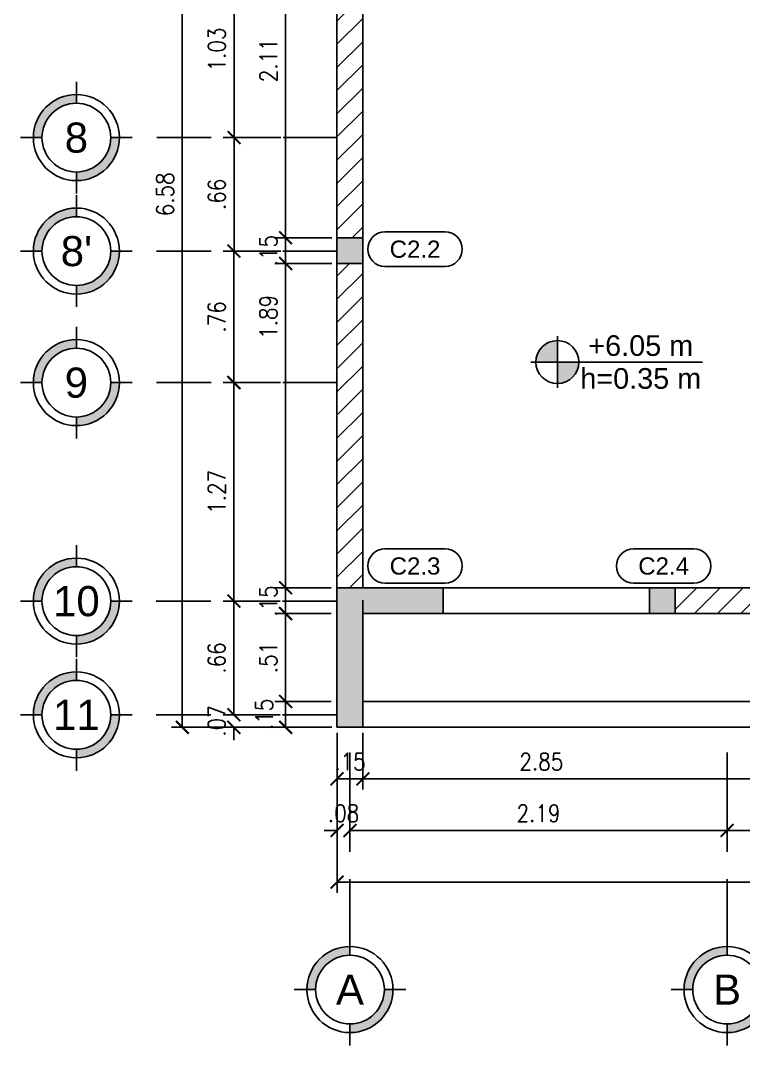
# Model space of a CAD drawing. Header units: millimetres. Extents: x -4.1 to 30.8, y -2.4 to 8.4.
# Drawn here: x -4.14 to 0.06, y -1.93 to 4.03 of the extents above; entities that cross this region are included whole.
import ezdxf
from ezdxf.enums import TextEntityAlignment as Align

# ---------------------------------------------------------------- set-up
doc = ezdxf.new("R2010")
doc.units = ezdxf.units.MM
doc.header["$LTSCALE"] = 0.05
doc.linetypes.add('DASHDOT2', pattern=[12.7, 6.35, -3.175, 0, -3.175])
doc.linetypes.add('HIDDEN2', pattern=[4.7625, 3.175, -1.5875])
for name, color, linetype in [('ACOTADO', 2, 'Continuous'), ('AZOTEA$0$PRETIL', 2, 'HIDDEN2'), ('EJES', 1, 'DASHDOT2'), ('PLANTA ALTA$0$ACHURADO', 1, 'Continuous'), ('PLANTA ALTA$0$CANT_VIS', 3, 'Continuous'), ('PLANTA ALTA$0$CONT_CORTE', 4, 'Continuous'), ('TXT_IND', 2, 'Continuous')]:
    doc.layers.add(name, color=color, linetype=linetype)
doc.styles.add('ACOTAMIENTOS', font='romans.shx', dxfattribs={"width": 0.85})
doc.styles.add('ARIAL', font='arial.ttf')
doc.dimstyles.new('ACOTA_50', dxfattribs={"dimscale": 0.05, "dimtxt": 2, "dimasz": 1.5, "dimexe": 1.25, "dimexo": 0.625, "dimgap": 1, "dimtad": 1, "dimzin": 4, "dimdsep": 46, "dimtxsty": 'ACOTAMIENTOS', "dimblk1": 'ARCHTICK', "dimblk2": 'ARCHTICK', "dimsah": 1, "dimcen": 1.5, "dimclrd": 1, "dimclre": 1, "dimclrt": 256, "dimadec": 0, "dimazin": 0, "dimtfac": 1, "dimtofl": 0, "dimtmove": 2, "dimatfit": 3, "dimfxl": 0, "dimtolj": 1, "dimtzin": 0, "dimarcsym": 0})

# ---------------------------------------------------------------- blocks, each defined once
blk = doc.blocks.new('ETIQUETA')
at = {"layer": 'TXT_IND', "color": 3}
for p, q in [((-0.175, 0.2), (0.175, 0.2)), ((-0.175, 0), (0.175, 0))]:
    blk.add_line(p, q, dxfattribs=at)
for centre, start, end in [((-0.175, 0.1), 90, 270), ((0.175, 0.1), 270, 90)]:
    blk.add_arc(centre, 0.1, start, end, dxfattribs=at)
at = {"layer": 'TXT_IND', "color": 4, "style": 'ARIAL'}
blk.add_attdef('TEXTO', text='', height=0.1, dxfattribs=at).set_placement((0, 0.1), align=Align.MIDDLE_CENTER)
blk = doc.blocks.new('NIVEL-PLANTA')
at = {"layer": 'TXT_IND'}
for points in [[(-0.47, 0), (-0.345, 0), (-0.345, 0.125, 0.414214)], [(-0.345, -0.125, 0.414214), (-0.22, 0), (-0.345, 0)]]:
    blk.add_hatch(color=1, dxfattribs=at).paths.add_polyline_path(points)
for p, q in [((-0.345, 0.15), (-0.345, -0.15)), ((-0.5, 0), (0.5, 0)), ((-0.22, 0), (0.5, 0))]:
    blk.add_line(p, q, dxfattribs=at)
at = {"layer": 'TXT_IND', "color": 3}
blk.add_circle((-0.345, 0), 0.125, dxfattribs=at)
at = {"layer": 'TXT_IND', "style": 'ARIAL'}
blk.add_attdef('NIVEL', text='', height=0.12, dxfattribs=at).set_placement((0.14, 0), align=Align.BOTTOM_CENTER)
at = {"layer": 'TXT_IND', "style": 'ARIAL', "width": 0.95}
blk.add_attdef('PERALTE', text='', height=0.12, dxfattribs=at).set_placement((0.14, -0.1911), align=Align.BOTTOM_CENTER)
blk = doc.blocks.new('EJE')
at = {"layer": 'EJES', "linetype": 'Continuous'}
for points in [[(-0.25, 0), (-0.2, 0, -0.414214), (0, 0.2), (0, 0.25, 0.414214)], [(0.25, 0), (0.2, 0, -0.414214), (0, -0.2), (0, -0.25, 0.414214)]]:
    blk.add_hatch(color=256, dxfattribs=at).paths.add_polyline_path(points)
at = {"layer": 'EJES', "color": 1, "linetype": 'Continuous'}
for p, q in [((0, 0.2), (0, 0.325)), ((-0.2, 0), (-0.325, 0)), ((0.325, 0), (0.2, 0)), ((0, -0.325), (0, -0.2))]:
    blk.add_line(p, q, dxfattribs=at)
at = {"layer": 'EJES', "color": 3, "linetype": 'Continuous'}
for radius in [0.25, 0.2]:
    blk.add_circle((0, 0), radius, dxfattribs=at)
at = {"layer": 'EJES', "color": 4, "linetype": 'Continuous', "style": 'ARIAL'}
blk.add_attdef('EJE', text='', height=0.175, dxfattribs=at).set_placement((0, 0), align=Align.MIDDLE_CENTER)
blk = doc.blocks.new('_ARCHTICK')
at = {"color": 0, "linetype": 'ByBlock', "const_width": 0.15}
blk.add_lwpolyline([(-0.5, -0.5), (0.5, 0.5)], dxfattribs=at)
blk = doc.blocks.new('*D62')
at = {"layer": 'ACOTADO', "color": 1, "lineweight": -2}
for p, q in [((-2.3001, -0.4063), (-2.3001, -0.7375)), ((-2.2251, -0.4063), (-2.2251, -0.7375)), ((-2.3001, -0.675), (-2.3751, -0.675)), ((-2.2251, -0.675), (-2.1501, -0.675))]:
    blk.add_line(p, q, dxfattribs=at)
at = {"layer": 'DEFPOINTS', "color": 0}
for p in [(-2.3001, -0.375), (-2.2251, -0.375), (-2.2251, -0.675)]:
    blk.add_point(p, dxfattribs=at)
at = {"layer": 'ACOTADO', "color": 1, "lineweight": -2, "xscale": 0.07500000000000001, "yscale": 0.07500000000000001, "zscale": 0.07500000000000001}
blk.add_blockref('_ARCHTICK', (-2.3001, -0.675), dxfattribs=at)
at = {"layer": 'ACOTADO', "color": 1, "lineweight": -2, "xscale": 0.07500000000000001, "yscale": 0.07500000000000001, "zscale": 0.07500000000000001, "rotation": 180}
blk.add_blockref('_ARCHTICK', (-2.2251, -0.675), dxfattribs=at)
at = {"layer": 'ACOTADO', "insert": (-2.2626, -0.575), "char_height": 0.1, "attachment_point": 5, "style": 'ACOTAMIENTOS'}
blk.add_mtext('\\A1;.08', dxfattribs=at)
blk = doc.blocks.new('*D63')
at = {"layer": 'ACOTADO', "color": 1, "lineweight": -2}
for p, q in [((-2.2251, -0.4063), (-2.2251, -0.7375)), ((-0.0319, -0.4063), (-0.0319, -0.7375)), ((-2.2251, -0.675), (-0.0319, -0.675))]:
    blk.add_line(p, q, dxfattribs=at)
at = {"layer": 'DEFPOINTS', "color": 0}
for p in [(-2.2251, -0.375), (-0.0319, -0.375), (-0.0319, -0.675)]:
    blk.add_point(p, dxfattribs=at)
at = {"layer": 'ACOTADO', "color": 1, "lineweight": -2, "xscale": 0.07500000000000001, "yscale": 0.07500000000000001, "zscale": 0.07500000000000001, "rotation": 180}
blk.add_blockref('_ARCHTICK', (-2.2251, -0.675), dxfattribs=at)
at = {"layer": 'ACOTADO', "color": 1, "lineweight": -2, "xscale": 0.07500000000000001, "yscale": 0.07500000000000001, "zscale": 0.07500000000000001}
blk.add_blockref('_ARCHTICK', (-0.0319, -0.675), dxfattribs=at)
at = {"layer": 'ACOTADO', "insert": (-1.1285, -0.575), "char_height": 0.1, "attachment_point": 5, "style": 'ACOTAMIENTOS'}
blk.add_mtext('\\A1;2.19', dxfattribs=at)
blk = doc.blocks.new('*D148')
at = {"layer": 'ACOTADO', "color": 1, "lineweight": -2}
for p, q in [((-0.0319, -0.4063), (-0.0319, -0.7375)), ((0.5577, -0.4063), (0.5577, -0.7375)), ((-0.0319, -0.675), (0.5577, -0.675))]:
    blk.add_line(p, q, dxfattribs=at)
at = {"layer": 'DEFPOINTS', "color": 0}
for p in [(-0.0319, -0.375), (0.5577, -0.375), (0.5577, -0.675)]:
    blk.add_point(p, dxfattribs=at)
at = {"layer": 'ACOTADO', "color": 1, "lineweight": -2, "xscale": 0.07500000000000001, "yscale": 0.07500000000000001, "zscale": 0.07500000000000001, "rotation": 180}
blk.add_blockref('_ARCHTICK', (-0.0319, -0.675), dxfattribs=at)
at = {"layer": 'ACOTADO', "color": 1, "lineweight": -2, "xscale": 0.07500000000000001, "yscale": 0.07500000000000001, "zscale": 0.07500000000000001}
blk.add_blockref('_ARCHTICK', (0.5577, -0.675), dxfattribs=at)
at = {"layer": 'ACOTADO', "insert": (0.2629, -0.575), "char_height": 0.1, "attachment_point": 5, "style": 'ACOTAMIENTOS'}
blk.add_mtext('\\A1;.59', dxfattribs=at)
blk = doc.blocks.new('*D67')
at = {"layer": 'ACOTADO', "color": 1, "lineweight": -2}
for p, q in [((-2.3001, -0.7063), (-2.3001, -1.0375)), ((15.2582, -0.7063), (15.2582, -1.0375)), ((-2.3001, -0.975), (15.2582, -0.975))]:
    blk.add_line(p, q, dxfattribs=at)
at = {"layer": 'DEFPOINTS', "color": 0}
for p in [(-2.3001, -0.675), (15.2582, -0.675), (15.2582, -0.975)]:
    blk.add_point(p, dxfattribs=at)
at = {"layer": 'ACOTADO', "color": 1, "lineweight": -2, "xscale": 0.07500000000000001, "yscale": 0.07500000000000001, "zscale": 0.07500000000000001, "rotation": 180}
blk.add_blockref('_ARCHTICK', (-2.3001, -0.975), dxfattribs=at)
at = {"layer": 'ACOTADO', "color": 1, "lineweight": -2, "xscale": 0.07500000000000001, "yscale": 0.07500000000000001, "zscale": 0.07500000000000001}
blk.add_blockref('_ARCHTICK', (15.2582, -0.975), dxfattribs=at)
at = {"layer": 'ACOTADO', "insert": (7.5504, -0.875), "char_height": 0.1, "attachment_point": 5, "style": 'ACOTAMIENTOS'}
blk.add_mtext('\\A1;17.56', dxfattribs=at)
blk = doc.blocks.new('*D92')
at = {"layer": 'ACOTADO', "color": 1, "lineweight": -2}
for p, q in [((-2.9001, -0.0025), (-2.9001, 0.0725)), ((-2.6313, -0.0025), (-2.9626, -0.0025)), ((-2.6314, -0.075), (-2.9626, -0.075)), ((-2.9001, -0.075), (-2.9001, -0.15))]:
    blk.add_line(p, q, dxfattribs=at)
at = {"layer": 'DEFPOINTS', "color": 0}
for p in [(-2.9001, -0.0025), (-2.6, -0.0025), (-2.6001, -0.075)]:
    blk.add_point(p, dxfattribs=at)
at = {"layer": 'ACOTADO', "color": 1, "lineweight": -2, "xscale": 0.07500000000000001, "yscale": 0.07500000000000001, "zscale": 0.07500000000000001}
for p, rotation in [((-2.9001, -0.0025), 270), ((-2.9001, -0.075), 90)]:
    blk.add_blockref('_ARCHTICK', p, dxfattribs=dict(at, rotation=rotation))
at = {"layer": 'ACOTADO', "insert": (-3, -0.0387), "char_height": 0.1, "attachment_point": 5, "rotation": 90, "style": 'ACOTAMIENTOS'}
blk.add_mtext('\\A1;.07', dxfattribs=at)
blk = doc.blocks.new('*D93')
at = {"layer": 'ACOTADO', "color": 1, "lineweight": -2}
for p, q in [((-2.6305, 0.6585), (-2.9625, 0.6585)), ((-2.9, -0.0025), (-2.9, 0.6585)), ((-2.6313, -0.0025), (-2.9625, -0.0025))]:
    blk.add_line(p, q, dxfattribs=at)
at = {"layer": 'DEFPOINTS', "color": 0}
for p in [(-2.9, 0.6585), (-2.5992, 0.6585), (-2.6, -0.0025)]:
    blk.add_point(p, dxfattribs=at)
at = {"layer": 'ACOTADO', "color": 1, "lineweight": -2, "xscale": 0.07500000000000001, "yscale": 0.07500000000000001, "zscale": 0.07500000000000001}
for p, rotation in [((-2.9, 0.6585), 90), ((-2.9, -0.0025), 270)]:
    blk.add_blockref('_ARCHTICK', p, dxfattribs=dict(at, rotation=rotation))
at = {"layer": 'ACOTADO', "insert": (-3, 0.328), "char_height": 0.1, "attachment_point": 5, "rotation": 90, "style": 'ACOTAMIENTOS'}
blk.add_mtext('\\A1;.66', dxfattribs=at)
blk = doc.blocks.new('*D94')
at = {"layer": 'ACOTADO', "color": 1, "lineweight": -2}
for p, q in [((-2.629, 1.9289), (-2.9624, 1.9289)), ((-2.8999, 0.6585), (-2.8999, 1.9289)), ((-2.6305, 0.6585), (-2.9624, 0.6585))]:
    blk.add_line(p, q, dxfattribs=at)
at = {"layer": 'DEFPOINTS', "color": 0}
for p in [(-2.8999, 1.9289), (-2.5977, 1.9289), (-2.5992, 0.6585)]:
    blk.add_point(p, dxfattribs=at)
at = {"layer": 'ACOTADO', "color": 1, "lineweight": -2, "xscale": 0.07500000000000001, "yscale": 0.07500000000000001, "zscale": 0.07500000000000001}
for p, rotation in [((-2.8999, 1.9289), 90), ((-2.8999, 0.6585), 270)]:
    blk.add_blockref('_ARCHTICK', p, dxfattribs=dict(at, rotation=rotation))
at = {"layer": 'ACOTADO', "insert": (-2.9999, 1.2937), "char_height": 0.1, "attachment_point": 5, "rotation": 90, "style": 'ACOTAMIENTOS'}
blk.add_mtext('\\A1;1.27', dxfattribs=at)
blk = doc.blocks.new('*D95')
at = {"layer": 'ACOTADO', "color": 1, "lineweight": -2}
for p, q in [((-2.6281, 2.6935), (-2.9622, 2.6935)), ((-2.8997, 1.9289), (-2.8997, 2.6935)), ((-2.629, 1.9289), (-2.9622, 1.9289))]:
    blk.add_line(p, q, dxfattribs=at)
at = {"layer": 'DEFPOINTS', "color": 0}
for p in [(-2.8997, 2.6935), (-2.5968, 2.6935), (-2.5977, 1.9289)]:
    blk.add_point(p, dxfattribs=at)
at = {"layer": 'ACOTADO', "color": 1, "lineweight": -2, "xscale": 0.07500000000000001, "yscale": 0.07500000000000001, "zscale": 0.07500000000000001}
for p, rotation in [((-2.8997, 2.6935), 90), ((-2.8997, 1.9289), 270)]:
    blk.add_blockref('_ARCHTICK', p, dxfattribs=dict(at, rotation=rotation))
at = {"layer": 'ACOTADO', "insert": (-2.9997, 2.3112), "char_height": 0.1, "attachment_point": 5, "rotation": 90, "style": 'ACOTAMIENTOS'}
blk.add_mtext('\\A1;.76', dxfattribs=at)
blk = doc.blocks.new('*D96')
at = {"layer": 'ACOTADO', "color": 1, "lineweight": -2}
for p, q in [((-2.6273, 3.3533), (-2.962, 3.3533)), ((-2.8995, 2.6935), (-2.8995, 3.3533)), ((-2.6281, 2.6935), (-2.962, 2.6935))]:
    blk.add_line(p, q, dxfattribs=at)
at = {"layer": 'DEFPOINTS', "color": 0}
for p in [(-2.8995, 3.3533), (-2.596, 3.3533), (-2.5968, 2.6935)]:
    blk.add_point(p, dxfattribs=at)
at = {"layer": 'ACOTADO', "color": 1, "lineweight": -2, "xscale": 0.07500000000000001, "yscale": 0.07500000000000001, "zscale": 0.07500000000000001}
for p, rotation in [((-2.8995, 3.3533), 90), ((-2.8995, 2.6935), 270)]:
    blk.add_blockref('_ARCHTICK', p, dxfattribs=dict(at, rotation=rotation))
at = {"layer": 'ACOTADO', "insert": (-2.9995, 3.0234), "char_height": 0.1, "attachment_point": 5, "rotation": 90, "style": 'ACOTAMIENTOS'}
blk.add_mtext('\\A1;.66', dxfattribs=at)
blk = doc.blocks.new('*D97')
at = {"layer": 'ACOTADO', "color": 1, "lineweight": -2}
for p, q in [((-2.626, 4.3783), (-2.9619, 4.3783)), ((-2.8994, 3.3533), (-2.8994, 4.3783)), ((-2.6273, 3.3533), (-2.9619, 3.3533))]:
    blk.add_line(p, q, dxfattribs=at)
at = {"layer": 'DEFPOINTS', "color": 0}
for p in [(-2.8994, 4.3783), (-2.5948, 4.3783), (-2.596, 3.3533)]:
    blk.add_point(p, dxfattribs=at)
at = {"layer": 'ACOTADO', "color": 1, "lineweight": -2, "xscale": 0.07500000000000001, "yscale": 0.07500000000000001, "zscale": 0.07500000000000001}
for p, rotation in [((-2.8994, 4.3783), 90), ((-2.8994, 3.3533), 270)]:
    blk.add_blockref('_ARCHTICK', p, dxfattribs=dict(at, rotation=rotation))
at = {"layer": 'ACOTADO', "insert": (-2.9994, 3.8658), "char_height": 0.1, "attachment_point": 5, "rotation": 90, "style": 'ACOTAMIENTOS'}
blk.add_mtext('\\A1;1.03', dxfattribs=at)
blk = doc.blocks.new('*D102')
at = {"layer": 'ACOTADO', "color": 1, "lineweight": -2}
for p, q in [((-2.9313, 6.5075), (-3.2626, 6.5075)), ((-3.2001, 6.5075), (-3.2001, -0.075)), ((-2.9314, -0.075), (-3.2626, -0.075))]:
    blk.add_line(p, q, dxfattribs=at)
at = {"layer": 'DEFPOINTS', "color": 0}
for p in [(-2.9001, 6.5075), (-3.2001, -0.075), (-2.9001, -0.075)]:
    blk.add_point(p, dxfattribs=at)
at = {"layer": 'ACOTADO', "color": 1, "lineweight": -2, "xscale": 0.07500000000000001, "yscale": 0.07500000000000001, "zscale": 0.07500000000000001}
for p, rotation in [((-3.2001, 6.5075), 90), ((-3.2001, -0.075), 270)]:
    blk.add_blockref('_ARCHTICK', p, dxfattribs=dict(at, rotation=rotation))
at = {"layer": 'ACOTADO', "insert": (-3.3001, 3.0234), "char_height": 0.1, "attachment_point": 5, "rotation": 90, "style": 'ACOTAMIENTOS'}
blk.add_mtext('\\A1;6.58', dxfattribs=at)
blk = doc.blocks.new('*D110')
at = {"layer": 'ACOTADO', "color": 1, "lineweight": -2}
for p, q in [((-2.3001, -0.1063), (-2.3001, -0.4375)), ((-2.1501, -0.1063), (-2.1501, -0.4375)), ((-2.3001, -0.375), (-2.1501, -0.375))]:
    blk.add_line(p, q, dxfattribs=at)
at = {"layer": 'DEFPOINTS', "color": 0}
for p in [(-2.3001, -0.075), (-2.1501, -0.075), (-2.1501, -0.375)]:
    blk.add_point(p, dxfattribs=at)
at = {"layer": 'ACOTADO', "color": 1, "lineweight": -2, "xscale": 0.07500000000000001, "yscale": 0.07500000000000001, "zscale": 0.07500000000000001, "rotation": 180}
blk.add_blockref('_ARCHTICK', (-2.3001, -0.375), dxfattribs=at)
at = {"layer": 'ACOTADO', "color": 1, "lineweight": -2, "xscale": 0.07500000000000001, "yscale": 0.07500000000000001, "zscale": 0.07500000000000001}
blk.add_blockref('_ARCHTICK', (-2.1501, -0.375), dxfattribs=at)
at = {"layer": 'ACOTADO', "insert": (-2.2251, -0.275), "char_height": 0.1, "attachment_point": 5, "style": 'ACOTAMIENTOS'}
blk.add_mtext('\\A1;.15', dxfattribs=at)
blk = doc.blocks.new('*D111')
at = {"layer": 'ACOTADO', "color": 1, "lineweight": -2}
for p, q in [((-2.1501, -0.1063), (-2.1501, -0.4375)), ((0.6996, -0.1063), (0.6996, -0.4375)), ((-2.1501, -0.375), (0.6996, -0.375))]:
    blk.add_line(p, q, dxfattribs=at)
at = {"layer": 'DEFPOINTS', "color": 0}
for p in [(-2.1501, -0.075), (0.6996, -0.075), (0.6996, -0.375)]:
    blk.add_point(p, dxfattribs=at)
at = {"layer": 'ACOTADO', "color": 1, "lineweight": -2, "xscale": 0.07500000000000001, "yscale": 0.07500000000000001, "zscale": 0.07500000000000001, "rotation": 180}
blk.add_blockref('_ARCHTICK', (-2.1501, -0.375), dxfattribs=at)
at = {"layer": 'ACOTADO', "color": 1, "lineweight": -2, "xscale": 0.07500000000000001, "yscale": 0.07500000000000001, "zscale": 0.07500000000000001}
blk.add_blockref('_ARCHTICK', (0.6996, -0.375), dxfattribs=at)
at = {"layer": 'ACOTADO', "insert": (-1.1123, -0.275), "char_height": 0.1, "attachment_point": 5, "style": 'ACOTAMIENTOS'}
blk.add_mtext('\\A1;2.85', dxfattribs=at)
blk = doc.blocks.new('*D116')
at = {"layer": 'ACOTADO', "color": 1, "lineweight": -2}
for p, q in [((-2.3354, 0.586), (-2.6618, 0.586)), ((-2.5993, 0.075), (-2.5993, 0.586)), ((-2.3354, 0.075), (-2.6618, 0.075))]:
    blk.add_line(p, q, dxfattribs=at)
at = {"layer": 'DEFPOINTS', "color": 0}
for p in [(-2.5993, 0.586), (-2.3041, 0.586), (-2.3041, 0.075)]:
    blk.add_point(p, dxfattribs=at)
at = {"layer": 'ACOTADO', "color": 1, "lineweight": -2, "xscale": 0.07500000000000001, "yscale": 0.07500000000000001, "zscale": 0.07500000000000001}
for p, rotation in [((-2.5993, 0.586), 90), ((-2.5993, 0.075), 270)]:
    blk.add_blockref('_ARCHTICK', p, dxfattribs=dict(at, rotation=rotation))
at = {"layer": 'ACOTADO', "insert": (-2.6993, 0.3305), "char_height": 0.1, "attachment_point": 5, "rotation": 90, "style": 'ACOTAMIENTOS'}
blk.add_mtext('\\A1;.51', dxfattribs=at)
blk = doc.blocks.new('*D117')
at = {"layer": 'ACOTADO', "color": 1, "lineweight": -2}
for p, q in [((-2.3344, 0.736), (-2.6618, 0.736)), ((-2.5993, 0.586), (-2.5993, 0.736)), ((-2.3354, 0.586), (-2.6618, 0.586))]:
    blk.add_line(p, q, dxfattribs=at)
at = {"layer": 'DEFPOINTS', "color": 0}
for p in [(-2.5993, 0.736), (-2.3031, 0.736), (-2.3041, 0.586)]:
    blk.add_point(p, dxfattribs=at)
at = {"layer": 'ACOTADO', "color": 1, "lineweight": -2, "xscale": 0.07500000000000001, "yscale": 0.07500000000000001, "zscale": 0.07500000000000001}
for p, rotation in [((-2.5993, 0.736), 90), ((-2.5993, 0.586), 270)]:
    blk.add_blockref('_ARCHTICK', p, dxfattribs=dict(at, rotation=rotation))
at = {"layer": 'ACOTADO', "insert": (-2.6993, 0.6585), "char_height": 0.1, "attachment_point": 5, "rotation": 90, "style": 'ACOTAMIENTOS'}
blk.add_mtext('\\A1;.15', dxfattribs=at)
blk = doc.blocks.new('*D118')
at = {"layer": 'ACOTADO', "color": 1, "lineweight": -2}
for p, q in [((-2.3314, 2.621), (-2.6618, 2.621)), ((-2.5993, 0.736), (-2.5993, 2.621)), ((-2.3344, 0.736), (-2.6618, 0.736))]:
    blk.add_line(p, q, dxfattribs=at)
at = {"layer": 'DEFPOINTS', "color": 0}
for p in [(-2.5993, 2.621), (-2.3001, 2.621), (-2.3031, 0.736)]:
    blk.add_point(p, dxfattribs=at)
at = {"layer": 'ACOTADO', "color": 1, "lineweight": -2, "xscale": 0.07500000000000001, "yscale": 0.07500000000000001, "zscale": 0.07500000000000001}
for p, rotation in [((-2.5993, 2.621), 90), ((-2.5993, 0.736), 270)]:
    blk.add_blockref('_ARCHTICK', p, dxfattribs=dict(at, rotation=rotation))
at = {"layer": 'ACOTADO', "insert": (-2.6993, 2.3112), "char_height": 0.1, "attachment_point": 5, "rotation": 90, "style": 'ACOTAMIENTOS'}
blk.add_mtext('\\A1;1.89', dxfattribs=at)
blk = doc.blocks.new('*D119')
at = {"layer": 'ACOTADO', "color": 1, "lineweight": -2}
for p, q in [((-2.3314, 2.771), (-2.6618, 2.771)), ((-2.5993, 2.621), (-2.5993, 2.771)), ((-2.3314, 2.621), (-2.6618, 2.621))]:
    blk.add_line(p, q, dxfattribs=at)
at = {"layer": 'DEFPOINTS', "color": 0}
for p in [(-2.5993, 2.771), (-2.3001, 2.771), (-2.3001, 2.621)]:
    blk.add_point(p, dxfattribs=at)
at = {"layer": 'ACOTADO', "color": 1, "lineweight": -2, "xscale": 0.07500000000000001, "yscale": 0.07500000000000001, "zscale": 0.07500000000000001}
for p, rotation in [((-2.5993, 2.771), 90), ((-2.5993, 2.621), 270)]:
    blk.add_blockref('_ARCHTICK', p, dxfattribs=dict(at, rotation=rotation))
at = {"layer": 'ACOTADO', "insert": (-2.6993, 2.696), "char_height": 0.1, "attachment_point": 5, "rotation": 90, "style": 'ACOTAMIENTOS'}
blk.add_mtext('\\A1;.15', dxfattribs=at)
blk = doc.blocks.new('*D120')
at = {"layer": 'ACOTADO', "color": 1, "lineweight": -2}
for p, q in [((-2.3314, 4.8838), (-2.6618, 4.8838)), ((-2.5993, 2.771), (-2.5993, 4.8838)), ((-2.3314, 2.771), (-2.6618, 2.771))]:
    blk.add_line(p, q, dxfattribs=at)
at = {"layer": 'DEFPOINTS', "color": 0}
for p in [(-2.5993, 4.8838), (-2.3001, 4.8838), (-2.3001, 2.771)]:
    blk.add_point(p, dxfattribs=at)
at = {"layer": 'ACOTADO', "color": 1, "lineweight": -2, "xscale": 0.07500000000000001, "yscale": 0.07500000000000001, "zscale": 0.07500000000000001}
for p, rotation in [((-2.5993, 4.8838), 90), ((-2.5993, 2.771), 270)]:
    blk.add_blockref('_ARCHTICK', p, dxfattribs=dict(at, rotation=rotation))
at = {"layer": 'ACOTADO', "insert": (-2.6993, 3.8028), "char_height": 0.1, "attachment_point": 5, "rotation": 90, "style": 'ACOTAMIENTOS'}
blk.add_mtext('\\A1;2.11', dxfattribs=at)
blk = doc.blocks.new('*D147')
at = {"layer": 'ACOTADO', "color": 1, "lineweight": -2}
for p, q in [((-2.3354, 0.075), (-2.6618, 0.075)), ((-2.5993, 0.075), (-2.5993, -0.075)), ((-2.3314, -0.075), (-2.6618, -0.075))]:
    blk.add_line(p, q, dxfattribs=at)
at = {"layer": 'DEFPOINTS', "color": 0}
for p in [(-2.3041, 0.075), (-2.5993, -0.075), (-2.3001, -0.075)]:
    blk.add_point(p, dxfattribs=at)
at = {"layer": 'ACOTADO', "color": 1, "lineweight": -2, "xscale": 0.07500000000000001, "yscale": 0.07500000000000001, "zscale": 0.07500000000000001}
for p, rotation in [((-2.5993, 0.075), 90), ((-2.5993, -0.075), 270)]:
    blk.add_blockref('_ARCHTICK', p, dxfattribs=dict(at, rotation=rotation))
at = {"layer": 'ACOTADO', "insert": (-2.7237, 0), "char_height": 0.1, "attachment_point": 5, "rotation": 90, "style": 'ACOTAMIENTOS'}
blk.add_mtext('\\A1;.15', dxfattribs=at)

msp = doc.modelspace()

# ---------------------------------------------------------------- hatches: boundary and pattern name
at = {"layer": 'PLANTA ALTA$0$ACHURADO'}
h = msp.add_hatch(dxfattribs=at)
h.set_pattern_fill('ANSI31', color=256, scale=0.03)
h.paths.add_polyline_path([(-2.1507, 4.8838), (-2.3007, 4.8838), (-2.3007, 2.771), (-2.1507, 2.771)])
h = msp.add_hatch(color=252, dxfattribs=at)
h.dxf.hatch_style = 1
h.paths.add_polyline_path([(-2.1507, 2.771), (-2.3007, 2.771), (-2.3007, 2.621), (-2.1507, 2.621)])
h = msp.add_hatch(dxfattribs=at)
h.set_pattern_fill('ANSI31', color=256, scale=0.03)
h.paths.add_polyline_path([(-2.1507, 2.621), (-2.3007, 2.621), (-2.3007, 0.736), (-2.1507, 0.736)])
h = msp.add_hatch(color=252, dxfattribs=at)
h.dxf.hatch_style = 1
h.paths.add_polyline_path([(-1.6832, 0.736), (-2.1507, 0.736), (-2.3007, 0.736), (-2.3007, -0.075), (-2.1507, -0.075), (-2.1507, 0.586), (-1.6832, 0.586)])
h = msp.add_hatch(color=252, dxfattribs=at)
h.dxf.hatch_style = 1
h.paths.add_polyline_path([(-0.3332, 0.736), (-0.4832, 0.736), (-0.4832, 0.586), (-0.3332, 0.586)])
h = msp.add_hatch(dxfattribs=at)
h.set_pattern_fill('ANSI31', color=256, scale=0.03)
h.paths.add_polyline_path([(0.6549, 0.736), (-0.3332, 0.736), (-0.3332, 0.586), (0.6549, 0.586)])

# ---------------------------------------------------------------- linework, layer by layer
at = {"layer": 'AZOTEA$0$PRETIL'}
for p, q in [((-2.3007, -0.075), (-2.3007, 6.5075)), ((-2.3007, -0.075), (-2.3007, 6.5075)), ((-2.1507, 6.3575), (-2.1507, 0.075)), ((-2.1507, 6.3575), (-2.1507, 0.075)), ((-2.1507, 0.075), (15.1141, 0.075)), ((-2.1507, 0.075), (15.1141, 0.075)), ((15.2641, -0.075), (-2.3007, -0.075)), ((15.2641, -0.075), (-2.3007, -0.075))]:
    msp.add_line(p, q, dxfattribs=at)
at = {"layer": 'EJES'}
for p, q in [((-2.2967, 3.3533), (-3.4912, 3.3533)), ((-2.2974, 2.6935), (-3.4912, 2.6935)), ((-2.2981, 1.9289), (-3.4912, 1.9289)), ((-2.2994, 0.6585), (-3.4912, 0.6585)), ((-2.3001, -0.0025), (-3.4912, -0.0025)), ((-2.2251, -1.275), (-2.2251, -0.075)), ((-0.0319, -1.275), (-0.0319, -0.075))]:
    msp.add_line(p, q, dxfattribs=at)
at = {"layer": 'PLANTA ALTA$0$CANT_VIS'}
for p, q in [((-1.6832, 0.736), (-0.4832, 0.736)), ((-0.4832, 0.586), (-1.6832, 0.586)), ((-2.1507, -0.075), (15.1141, -0.075))]:
    msp.add_line(p, q, dxfattribs=at)
at = {"layer": 'PLANTA ALTA$0$CANT_VIS', "color": 1}
msp.add_line((15.1141, 0.075), (-2.1507, 0.075), dxfattribs=at)
at = {"layer": 'PLANTA ALTA$0$CONT_CORTE'}
for p, q in [((-2.3007, 6.5075), (-2.3007, -0.075)), ((-2.1507, 0.736), (-2.1507, 6.5075)), ((-2.1507, 0.736), (-2.3007, 0.736)), ((-2.1507, 0.736), (-1.6832, 0.736)), ((-1.7107, 0.736), (-1.8607, 0.736)), ((-1.6832, 0.736), (-1.6832, 0.586)), ((-0.4832, 0.736), (0.699, 0.736)), ((-0.4832, 0.586), (-0.4832, 0.736)), ((-0.3332, 0.736), (-0.4832, 0.736)), ((-1.6832, 0.586), (-2.1507, 0.586)), ((-2.1507, -0.075), (-2.1507, 0.586)), ((0.893, 0.586), (-0.4832, 0.586)), ((-2.3007, -0.075), (-2.1507, -0.075))]:
    msp.add_line(p, q, dxfattribs=at)
for points in [[(-2.3007, 2.771), (-2.1507, 2.771), (-2.1507, 2.621), (-2.3007, 2.621)], [(-0.4832, 0.736), (-0.3332, 0.736), (-0.3332, 0.586), (-0.4832, 0.586)]]:
    msp.add_lwpolyline(points, close=True, dxfattribs=at)

# ---------------------------------------------------------------- block references
at = {"layer": 'EJES'}
for p, values in [((-3.8162, 3.3533), {'EJE': '8'}), ((-3.8162, 2.6935), {'EJE': "8'"}), ((-3.8162, 1.9289), {'EJE': '9'}), ((-3.8162, 0.6585), {'EJE': '10'}), ((-3.8162, -0.0025), {'EJE': '11'}), ((-2.2251, -1.6), {'EJE': 'A'}), ((-0.0319, -1.6), {'EJE': 'B'})]:
    msp.add_blockref('EJE', p, dxfattribs=at).add_auto_attribs(values)
at = {"layer": 'TXT_IND'}
for p, values in [((-1.8467, 2.6048), {'TEXTO': 'C2.2'}), ((-1.8467, 0.7628), {'TEXTO': 'C2.3'}), ((-0.4009, 0.7628), {'TEXTO': 'C2.4'})]:
    msp.add_blockref('ETIQUETA', p, dxfattribs=at).add_auto_attribs(values)
ref = msp.add_blockref('NIVEL-PLANTA', (-0.674, 2.0482), dxfattribs=at)
ref.add_attrib('NIVEL', '+6.05 m', dxfattribs={"height": 0.12, "style": 'ARIAL'}).set_placement((-0.534, 2.0482), align=Align.BOTTOM_CENTER)
ref.add_attrib('PERALTE', 'h=0.35 m', dxfattribs={"height": 0.12, "style": 'ARIAL'}).set_placement((-0.534, 1.8572), align=Align.BOTTOM_CENTER)

# ---------------------------------------------------------------- dimensions: what is measured, and where the dimension line sits
at = {"layer": 'ACOTADO'}
for base, p1, p2, picture, middle in [((-3.2001, -0.075), (-2.9001, 6.5075), (-2.9001, -0.075), '*D102', (-3.3001, 3.0234)), ((-2.5993, 4.8838), (-2.3001, 2.771), (-2.3001, 4.8838), '*D120', (-2.6993, 3.8028)), ((-2.5993, 2.771), (-2.3001, 2.621), (-2.3001, 2.771), '*D119', (-2.6993, 2.696)), ((-2.5993092287, 2.621), (-2.3031410192, 0.736), (-2.3001495436, 2.621), '*D118', (-2.6993092287, 2.3111909433)), ((-2.5993, 0.736), (-2.3041, 0.586), (-2.3031, 0.736), '*D117', (-2.6993, 0.6585)), ((-2.9001, -0.0025), (-2.6001, -0.075), (-2.6, -0.0025), '*D92', (-3, -0.0387)), ((-2.5993, -0.075), (-2.3041, 0.075), (-2.3001, -0.075), '*D147', (-2.7237, 0))]:
    dim = msp.add_linear_dim(base=base, p1=p1, p2=p2, angle=90, dimstyle='ACOTA_50', dxfattribs=at)
    dim.commit()
    dim.dimension.update_dxf_attribs({"geometry": picture, "text_midpoint": middle, "dimtype": 160})
for base, p1, p2, picture, middle in [((-2.8994044644, 4.3783426934), (-2.5960169722, 3.3533426934), (-2.5947975487, 4.3783426934), '*D97', (-2.9994044644, 3.8658426934)), ((-2.8995, 3.3533), (-2.5968, 2.6935), (-2.596, 3.3533), '*D96', (-2.9995, 3.0234)), ((-2.8997, 2.6935), (-2.5977, 1.9289), (-2.5968, 2.6935), '*D95', (-2.9997, 2.3112)), ((-2.8999, 1.9289), (-2.5992, 0.6585), (-2.5977, 1.9289), '*D94', (-2.9999, 1.2937)), ((-2.9, 0.6585), (-2.6, -0.0025), (-2.5992, 0.6585), '*D93', (-3, 0.328)), ((-2.5993, 0.586), (-2.3041, 0.075), (-2.3041, 0.586), '*D116', (-2.6993, 0.3305))]:
    dim = msp.add_linear_dim(base=base, p1=p1, p2=p2, angle=90, dimstyle='ACOTA_50', dxfattribs=at)
    dim.commit()
    dim.dimension.update_dxf_attribs({"geometry": picture, "text_midpoint": middle})
for base, p1, p2, picture, middle in [((-2.1501, -0.375), (-2.3001, -0.075), (-2.1501, -0.075), '*D110', (-2.2251, -0.275)), ((0.6996, -0.375), (-2.1501, -0.075), (0.6996, -0.075), '*D111', (-1.1123, -0.275)), ((-2.2251495436, -0.675), (-2.3001495436, -0.375), (-2.2251495436, -0.375), '*D62', (-2.2626495436, -0.575)), ((15.2582, -0.975), (-2.3001, -0.675), (15.2582, -0.675), '*D67', (7.5504, -0.875))]:
    dim = msp.add_linear_dim(base=base, p1=p1, p2=p2, dimstyle='ACOTA_50', dxfattribs=at)
    dim.commit()
    dim.dimension.update_dxf_attribs({"geometry": picture, "text_midpoint": middle, "dimtype": 160})
for base, p1, p2, picture, middle in [((-0.0319, -0.675), (-2.2251, -0.375), (-0.0319, -0.375), '*D63', (-1.1285, -0.575)), ((0.5577, -0.675), (-0.0319, -0.375), (0.5577, -0.375), '*D148', (0.2629, -0.575))]:
    dim = msp.add_linear_dim(base=base, p1=p1, p2=p2, dimstyle='ACOTA_50', dxfattribs=at)
    dim.commit()
    dim.dimension.update_dxf_attribs({"geometry": picture, "text_midpoint": middle})

doc.saveas('drawing.dxf')
